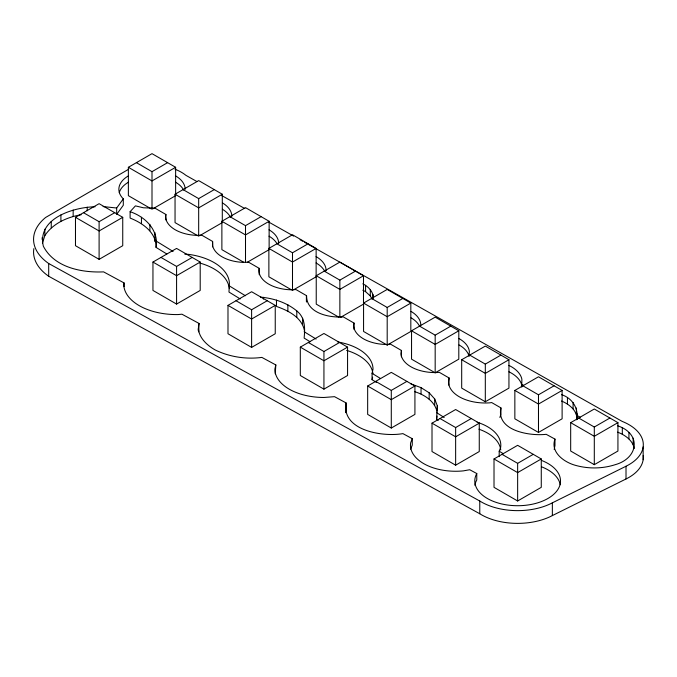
<?xml version="1.0" encoding="UTF-8"?>
<svg xmlns="http://www.w3.org/2000/svg" width="677" height="677" viewBox="0 0 677 677"><rect width="100%" height="100%" fill="white"/><g stroke="black" fill="none" stroke-linecap="round" stroke-linejoin="round"><path stroke-width="1.02" d="M521.781 387.092L521.865 379.171A36.82 21.258 0 0 0 508.943 365.436M95.102 206.781C73.742 207.154 36.82 218.248 43.345 246.216C54.338 267.525 81.621 272.848 103.606 271.875L124.103 282.952L123.756 284.907A52.848 30.507 0 0 0 178.034 314.568L181.935 314.204L199.038 323.445C195.856 335.073 206.07 344.898 215.362 350.051C229.715 356.965 246.089 359.504 261.872 357.405L275.818 364.937L274.862 369.143A49.082 28.332 0 0 0 323.936 397.475L334.531 396.671L346.074 402.908C341.225 430.758 383.216 437.164 402.9 433.618L412.268 438.679L412.268 445.043L410.651 449.206M345.6 412.691L346.074 409.28M438.324 420.282L436.648 419.258L437.3 405.76L434.71 398.965L429.167 392.778L421.043 387.642L410.888 383.893M436.987 416.101L436.648 419.258M166.821 253.985L156.057 247.393C156.404 232.473 142.568 222.97 130.111 218.07L130.111 211.706L135.425 205.876L143.422 207.788L155.041 208.203L165.907 214.474L165.535 215.988A33.139 19.134 0 0 0 198.217 235.384L201.712 235.147L212.595 241.435L212.713 246.081A33.139 19.134 0 0 0 241.689 262.295L248.628 262.236L259.24 268.363L258.978 269.124A33.596 19.396 0 0 0 290.255 289.773L295.959 289.561L306.546 295.671C306.317 313.265 329.335 317.911 343.349 316.921L354.046 323.098L353.597 324.994A33.596 19.396 0 0 0 387.032 344.483L390.637 344.221L401.402 350.441L400.945 353.834A34.282 19.794 0 0 0 436.97 372.553L439.28 372.308L449.206 378.037L448.859 385.128M469.009 354.663L469.406 351.752A34.282 19.794 0 0 0 459.031 338.585M198.708 331.882L199.038 323.445M310.108 341.75L304.134 338.085C305.082 328.311 305.395 317.792 296.797 310.912C286.549 302.509 273.483 298.218 260.408 297.135M240.2 298.929L228.97 292.049L229.41 283.223A52.848 30.507 0 0 0 188.849 254.391L184.796 254.146M449.206 378.037L448.859 378.756A36.82 21.258 0 0 0 489.759 402.84L491.68 402.561L500.938 407.901C495.979 430.885 529.888 436.208 546.204 434.321L554.971 439.102C550.189 452.118 563.856 461.968 574.815 465.158C588 468.992 602.225 468.873 615.3 464.659C638.428 458.177 641.703 433.712 617.585 425.774M554.201 449.511L554.971 445.466L554.971 439.102M275.243 373.831L275.818 364.937M376.319 382.31L372.062 379.695L372.062 373.332L373.019 369.143A49.082 28.332 0 0 0 337.662 341.936M372.062 379.695L372.638 377.182M42.456 243.077L44.851 235.562L44.851 229.198M499.871 417.447L500.938 414.273L500.938 407.901M576.609 419.774C579.08 408.773 572.395 398.093 561.521 394.657M412.268 438.679L410.651 442.834A45.173 26.081 0 0 0 463.364 470.879L469.72 469.728L476.769 473.536A42.863 24.744 0 0 0 500.904 503.756A42.863 24.744 0 0 0 555.309 492.78A42.863 24.744 0 0 0 541.6 460.453M499.194 456.662L499.194 451.204L500.633 447.522A45.173 26.081 0 0 0 477.082 422.22M436.75 412.708L444.18 417.506M123.299 198.869L123.299 205.241L116.672 214.381L116.672 208.017L123.299 198.869A33.139 19.134 0 0 1 128.562 175.775M44.851 235.562C52.924 223.393 67.192 217.114 81.181 214.744M127.843 169.707L45.613 217.478A65.534 37.836 0 0 0 48.693 263.514L48.693 276.258L479.773 513.758A51.376 29.661 0 0 0 552.356 515.586L626.013 478.977A49.015 28.299 0 0 0 643.201 455.486M151.089 208.787L128.368 195.67L128.368 167.295L152.003 153.654L175.631 167.295L175.631 195.67L152.909 208.787M136.399 162.658L152.003 171.67L167.6 162.658M75.477 217.325L99.104 203.684L122.74 217.325L122.74 245.7L99.104 259.35L75.477 245.7L75.477 217.325L99.104 230.967L122.74 217.325M175.631 167.295L152.003 180.937L128.368 167.295M83.508 212.696L99.104 221.701L114.709 212.696M197.769 235.731L175.047 222.615L175.047 194.24L198.674 180.598L222.301 194.24L222.301 222.615L199.588 235.731M183.069 189.602L198.674 198.615L214.279 189.602M222.301 194.24L198.674 207.881L175.047 194.24M243.686 262.244L221.878 249.652L221.878 221.277L245.506 207.636L269.133 221.277L269.133 248.603M152.951 262.058L176.579 248.417L200.206 262.058L200.206 290.433L176.579 304.075L152.951 290.433L152.951 262.058L176.579 275.7L200.206 262.058M229.901 216.64L245.506 225.653L261.11 216.64M160.982 257.421L176.579 266.433L192.183 257.421M269.133 221.277L245.506 234.919L221.878 221.277M291.592 289.908L268.871 276.791L268.871 248.408L292.498 234.767L316.134 248.408L316.134 276.791L293.412 289.908M247.325 262.244L269.133 249.652M276.901 243.779L292.498 252.783L308.103 243.779M316.134 248.408L292.498 262.05L268.871 248.408M227.988 305.378L251.616 291.736L275.243 305.378L275.243 333.753L251.616 347.394L227.988 333.753L227.988 305.378L251.616 319.019L275.243 305.378M236.011 300.74L251.616 309.753L267.22 300.74M338.949 317.251L316.235 304.134L316.235 275.751L339.862 262.109L363.49 275.751L363.49 304.134L340.768 317.251M324.258 271.122L339.862 280.126L355.459 271.122M363.49 275.751L339.862 289.392L316.235 275.751M363.566 303.076L387.193 289.434L410.821 303.076L410.821 331.459L387.193 345.101L363.566 331.459L363.566 303.076L387.193 316.718L410.821 303.076M300.309 347.132L323.936 333.49L347.563 347.132L347.563 375.507L323.936 389.148L300.309 375.507L300.309 347.132L323.936 360.773L347.563 347.132M371.588 298.447L387.193 307.451L402.798 298.447M308.34 342.494L323.936 351.507L339.541 342.494M411.548 330.782L435.176 317.141L458.803 330.782L458.803 359.157L435.176 372.799L411.548 359.157L411.548 330.782L435.176 344.424L458.803 330.782M419.571 326.145L435.176 335.157L450.772 326.145M367.662 386.017L391.289 372.375L414.925 386.017L414.925 414.392L391.289 428.033L367.662 414.392L367.662 386.017L391.289 399.658L414.925 386.017M375.693 381.388L391.289 390.392L406.894 381.388M461.689 359.732L485.316 346.091L508.943 359.732L508.943 388.107L485.316 401.749L461.689 388.107L461.689 359.732L485.316 373.374L508.943 359.732M469.711 355.095L485.316 364.108L500.912 355.095M432.011 423.167L455.638 409.526L479.265 423.167L479.265 451.542L455.638 465.184L432.011 451.542L432.011 423.167L455.638 436.809L479.265 423.167M514.85 390.426L538.477 376.784L562.113 390.426L562.113 418.801L538.477 432.442L514.85 418.801L514.85 390.426L538.477 404.067L562.113 390.426M440.033 418.538L455.638 427.542L471.243 418.538M522.881 385.788L538.477 394.801L554.082 385.788M494.015 458.964L517.643 445.322L541.27 458.964L541.27 487.338L517.643 500.98L494.015 487.338L494.015 458.964L517.643 472.605L541.27 458.964M570.677 422.651L594.304 409.01L617.932 422.651L617.932 451.034L594.304 464.676L570.677 451.034L570.677 422.651L594.304 436.293L617.932 422.651M502.038 454.335L517.643 463.339L533.248 454.335M578.7 418.022L594.304 427.026L609.901 418.022M48.693 263.514L479.773 501.014A51.376 29.661 0 0 0 552.356 502.842L626.013 466.241A49.015 28.299 0 0 0 622.188 421.399L308.348 244.389M103.073 206.57L116.672 208.017M414.586 391.619C424.166 394.674 434.296 400.809 436.927 411.151M304.422 330.545C301.815 317.268 288.106 310.498 276.478 306.444L276.478 300.08M617.585 432.138C624.93 434.947 632.783 440.278 634.256 448.521M130.111 211.706C145.352 216.733 158.968 230.273 156.057 247.393M561.521 401.029C569.027 404.144 577.075 410.296 576.973 419.19M362.821 283.824C368.364 286.506 373.628 291.872 373.255 298.439M362.821 290.188L365.588 291.66L370.302 295.925L372.062 299.149M196.982 181.588L185.938 175.351A41.652 24.05 0 0 0 175.03 169.258M221.828 195.602L244.837 208.575M268.769 222.073L293.615 236.087M300.063 239.717L302.822 241.274M304.658 242.315L306.503 243.356M521.781 384.358L523.583 385.382M576.609 415.221L580.181 417.235M156.057 241.02L173.1 251.463M228.97 285.686L245.387 295.739M304.134 331.722L316.091 339.05M372.062 373.332L380.576 378.553M499.194 451.204L503.366 453.759M643.15 446.972L643.15 459.717M633.19 438.129L633.19 444.493M628.933 432.544L628.933 438.908M626.013 466.241L626.013 478.977M622.315 427.779L622.315 434.143M594.304 427.026L594.304 464.676M577.092 413.791L577.092 419.249M576.381 407.977L576.381 414.349M573.097 402.468L573.097 408.832M567.444 397.636L567.444 404M552.356 502.842L552.356 515.586M538.477 394.801L538.477 432.442M517.643 463.339L517.643 500.98M485.316 364.108L485.316 401.749M479.773 501.014L479.773 513.758M476.769 473.536L476.769 479.9A42.863 24.744 0 0 0 474.924 485.35M455.638 427.542L455.638 465.184M437.3 405.76L437.3 410.304M435.176 335.157L435.176 372.799M434.71 398.965L434.71 405.328M429.167 392.778L429.167 399.151M421.043 387.642L421.043 394.006M401.402 350.441L401.402 356.804M391.289 390.392L391.289 428.033M387.193 307.451L387.193 345.101M372.942 294.385L372.942 298.024M370.302 289.561L370.302 295.925M365.588 285.288L365.588 291.66M354.046 323.098L354.046 329.462M346.074 402.908L346.074 411.1M345.837 403.348L345.837 411.531M339.862 280.126L339.862 316.718M323.936 351.507L323.936 389.148M306.546 295.671L306.546 302.044M306.393 296.077L306.393 301.536M302.644 318.224L302.644 324.588M296.797 310.912L296.797 317.276M292.498 252.783L292.498 290.433M287.869 304.726L287.869 311.09M263.387 297.296L263.387 299.116M259.24 268.363L259.24 274.727M251.616 309.753L251.616 347.394M245.506 225.653L245.506 262.244M212.595 241.435L212.595 246.885M198.674 198.615L198.674 236.256M198.217 328.616L198.217 330.427M176.579 266.433L176.579 304.075M165.907 214.474L165.907 219.932M154.872 232.456L154.872 241.554M152.003 171.67L152.003 209.311M149.888 224.358L149.888 230.722M141.442 217.283L141.442 223.647M124.103 282.952L124.103 286.591M99.104 221.701L99.104 259.35M87.189 207.145L87.189 210.784M73.158 210.022L73.158 216.386M60.905 214.897L60.905 221.261M51.249 221.438L51.249 227.802M42.16 237.652L42.16 239.472M48.693 276.258A65.534 37.836 0 0 1 33.85 248.594M175.436 175.775A33.139 19.134 0 0 1 185.143 189.306M222.428 202.905A33.139 19.134 0 0 1 231.813 216.513M269.023 229.808A33.139 19.134 0 0 1 278.645 243.5M316.074 256.6A33.596 19.396 0 0 1 326.094 270.707M411.066 311.437A33.596 19.396 0 0 1 420.789 325.18M541.6 466.825A42.863 24.744 0 0 1 560.26 484.724M478.961 429.21A45.173 26.081 0 0 1 500.735 449.985M346.616 350.381A49.082 28.332 0 0 1 372.917 373.662M199.859 263.04A52.848 30.507 0 0 1 229.334 288.605M508.943 371.8A36.82 21.258 0 0 1 521.865 385.543M459.031 344.948A34.282 19.794 0 0 1 469.119 356.407M411.066 317.809A33.596 19.396 0 0 1 419.689 326.526M316.074 262.972A33.596 19.396 0 0 1 324.774 271.392M269.023 236.171A33.139 19.134 0 0 1 276.952 243.618M222.428 209.278A33.139 19.134 0 0 1 230.425 217.122M119.262 192.674A33.139 19.134 0 0 1 128.562 182.138M175.436 182.138A33.139 19.134 0 0 1 183.611 189.924"/></g></svg>
